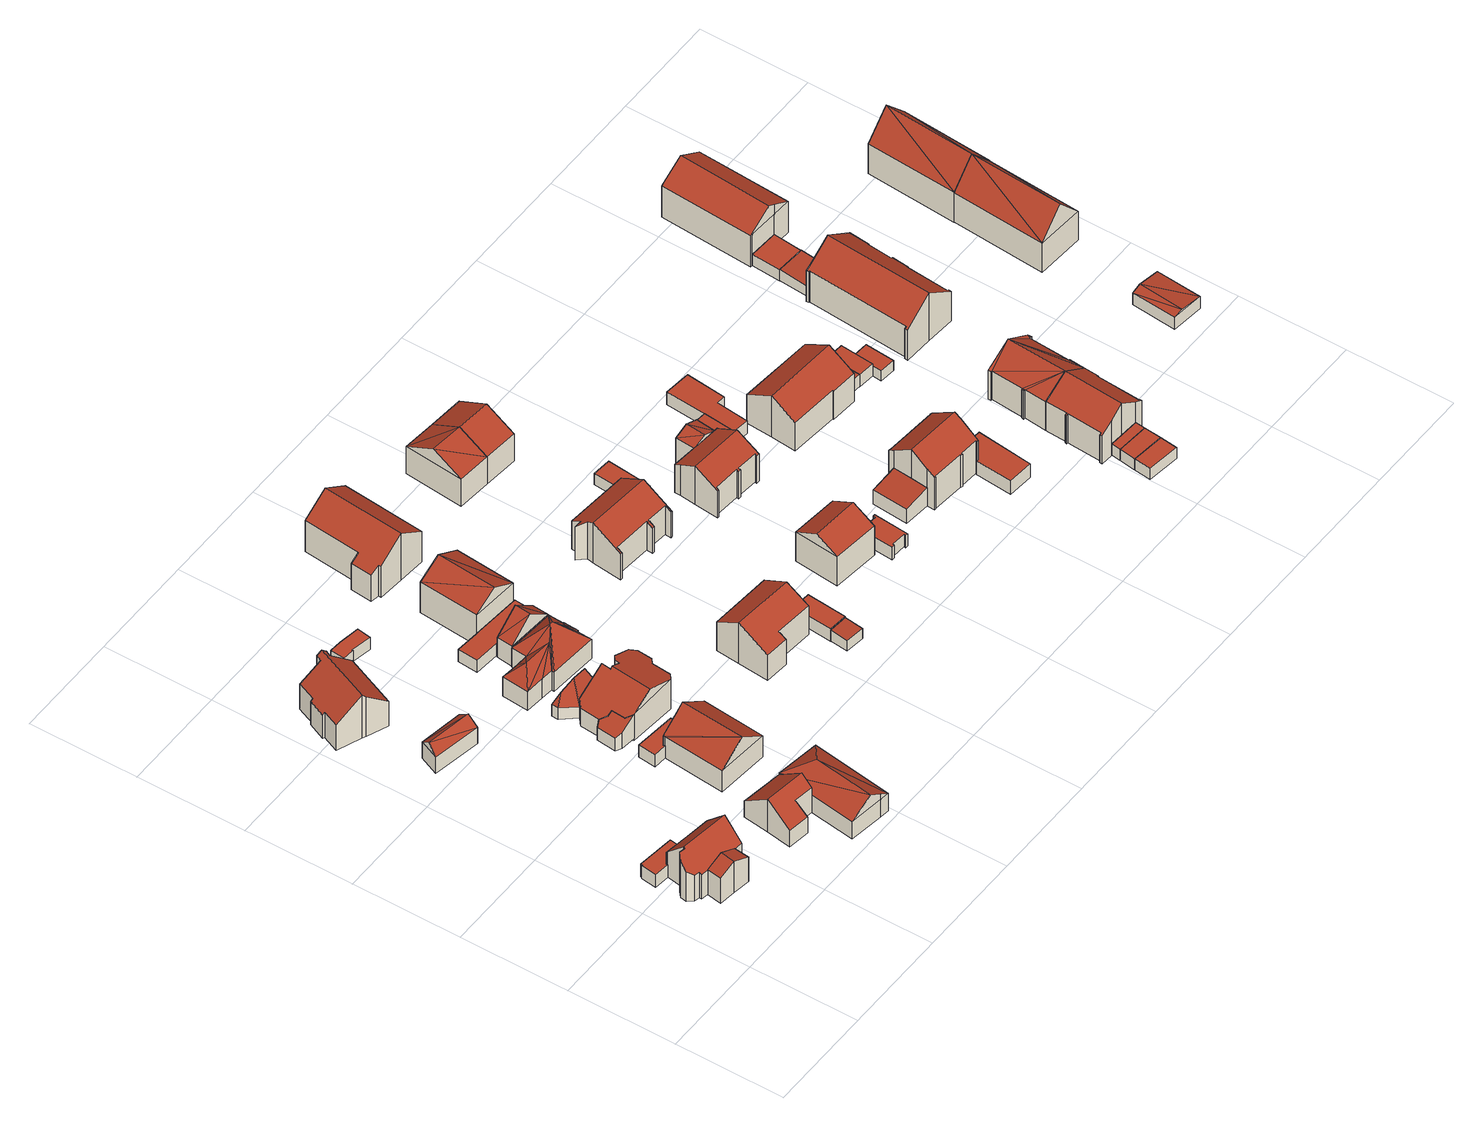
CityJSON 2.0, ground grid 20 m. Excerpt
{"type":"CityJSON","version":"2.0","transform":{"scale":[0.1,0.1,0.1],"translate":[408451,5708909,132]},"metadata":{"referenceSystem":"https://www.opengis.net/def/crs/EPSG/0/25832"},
"CityObjects":{
"building1":{"type":"Building","attributes":{"Gemeindeschluessel":"05978036","Geometrietyp2DReferenz":"3000","function":"31001_2460","roofType":"1000","measuredHeight":2.71},"geometry":[{"type":"MultiSurface","lod":"2","boundaries":[[[0,1,2,3]],[[1,4,5,2]],[[4,6,7,5]],[[6,8,9,7]],[[8,10,11,9]],[[10,12,13,11]],[[12,14,15,13]],[[14,16,17,15]],[[16,0,3,17]],[[16,14,12,10,8,6,4,1,0]],[[3,2,5,7,9,11,13,15,17]]],"semantics":{"surfaces":[{"type":"WallSurface"},{"type":"RoofSurface"},{"type":"GroundSurface"}],"values":[0,0,0,0,0,0,0,0,0,1,2]}}]},
"building2":{"type":"Building","attributes":{"Gemeindeschluessel":"05978036","Geometrietyp2DReferenz":"3000","function":"31001_1000"},"children":["building2-1","building2-2"]},
"building2-1":{"type":"BuildingPart","attributes":{"roofType":"3100","measuredHeight":8.88},"parents":["building2"],"geometry":[{"type":"MultiSurface","lod":"2","boundaries":[[[18,19,20,21]],[[19,22,23,20]],[[22,24,25,23]],[[24,26,27,25]],[[26,28,29,27]],[[28,30,31,29]],[[30,32,33,31]],[[32,34,35,33]],[[34,36,37,35]],[[36,38,39,37]],[[38,40,41,39]],[[40,42,43,41]],[[42,44,45,43]],[[44,46,47,45]],[[46,48,49,47]],[[44,42,40,38,36,34]],[[34,32,30,28,26,24,22,19,18,50,48,46,44]],[[51,21,20,23,25,27,29,31,33,35,37,39,41,43,45,47,49]],[[18,21,51,50]],[[50,51,49,48]]],"semantics":{"surfaces":[{"type":"WallSurface"},{"type":"RoofSurface"},{"type":"GroundSurface"},{"type":"ClosureSurface"}],"values":[0,0,0,0,0,0,0,0,0,0,0,0,0,0,0,1,1,2,3,3]}}]},
"building2-2":{"type":"BuildingPart","attributes":{"roofType":"3100","measuredHeight":6.84},"parents":["building2"],"geometry":[{"type":"MultiSurface","lod":"2","boundaries":[[[52,53,54,49,48]],[[53,55,56,54]],[[55,57,58,56]],[[57,59,21,58]],[[59,18,21]],[[55,53,52,60]],[[60,59,57,55]],[[51,49,54,56,58,21]],[[50,18,59,60]],[[51,21,18,50]],[[52,48,50,60]],[[48,49,51,50]]],"semantics":{"surfaces":[{"type":"WallSurface"},{"type":"RoofSurface"},{"type":"GroundSurface"},{"type":"ClosureSurface"}],"values":[0,0,0,0,0,1,1,2,0,3,0,3]}}]},
"building3":{"type":"Building","attributes":{"Gemeindeschluessel":"05978036","Geometrietyp2DReferenz":"3000","function":"31001_2460","roofType":"3100","measuredHeight":5.07},"geometry":[{"type":"MultiSurface","lod":"2","boundaries":[[[61,62,63,64]],[[62,65,66,63]],[[65,67,68,66]],[[67,61,64,68]],[[65,62,69]],[[61,67,70]],[[61,69,62]],[[69,61,70]],[[70,65,69]],[[65,70,67]],[[64,63,66,68]]],"semantics":{"surfaces":[{"type":"WallSurface"},{"type":"RoofSurface"},{"type":"GroundSurface"}],"values":[0,0,0,0,0,0,1,1,1,1,2]}}]},
"building4":{"type":"Building","attributes":{"Gemeindeschluessel":"05978036","Geometrietyp2DReferenz":"3000","function":"31001_1000","roofType":"3100","measuredHeight":9.22},"geometry":[{"type":"MultiSurface","lod":"2","boundaries":[[[71,72,73,74]],[[72,75,76,73]],[[75,77,78,76]],[[77,79,80,78]],[[79,81,82,80]],[[81,83,84,82]],[[83,85,86,84]],[[85,87,88,86]],[[87,89,90,88]],[[89,91,92,90]],[[91,93,94,92]],[[93,95,96,94]],[[95,97,98,96]],[[97,99,100,98]],[[99,71,74,100]],[[95,93,91,89,87,85,83,81,79,77]],[[77,75,72,71,99,97,95]],[[74,73,76,78,80,82,84,86,88,90,92,94,96,98,100]]],"semantics":{"surfaces":[{"type":"WallSurface"},{"type":"RoofSurface"},{"type":"GroundSurface"}],"values":[0,0,0,0,0,0,0,0,0,0,0,0,0,0,0,1,1,2]}}]},
"building5":{"type":"Building","attributes":{"Gemeindeschluessel":"05978036","Geometrietyp2DReferenz":"3000","function":"31001_1000"},"children":["building5-1","building5-2"]},
"building5-1":{"type":"BuildingPart","attributes":{"roofType":"5000","measuredHeight":6.67},"parents":["building5"],"geometry":[{"type":"MultiSurface","lod":"2","boundaries":[[[101,102,103,104,105]],[[102,106,107,103]],[[106,108,109,107]],[[108,110,111,109]],[[110,112,113,111]],[[102,101,114]],[[115,114,101]],[[101,116,117,112,110,115]],[[114,106,102]],[[115,118,106,114]],[[106,118,108]],[[108,118,115,110]],[[113,119,104,103,107,109,111]],[[105,116,101]],[[119,113,112,117]],[[104,119,117,116,105]]],"semantics":{"surfaces":[{"type":"WallSurface"},{"type":"RoofSurface"},{"type":"GroundSurface"},{"type":"ClosureSurface"}],"values":[0,0,0,0,0,1,1,1,1,1,0,0,2,0,3,3]}}]},
"building5-2":{"type":"BuildingPart","attributes":{"roofType":"3100","measuredHeight":7.15},"parents":["building5"],"geometry":[{"type":"MultiSurface","lod":"2","boundaries":[[[120,121,122,113,112]],[[121,123,124,122]],[[123,125,126,124]],[[125,127,128,126]],[[127,129,130,128]],[[129,105,104,130]],[[127,125,123,121,120,131]],[[131,116,105,129,127]],[[119,113,122,124,126,128,130,104]],[[120,112,117,131]],[[112,113,119,117]],[[117,116,131]],[[104,105,116,117,119]]],"semantics":{"surfaces":[{"type":"WallSurface"},{"type":"RoofSurface"},{"type":"GroundSurface"},{"type":"ClosureSurface"}],"values":[0,0,0,0,0,0,1,1,2,0,3,0,3]}}]},
"building6":{"type":"Building","attributes":{"Gemeindeschluessel":"05978036","Geometrietyp2DReferenz":"3000","function":"51009_1610","roofType":"2100","measuredHeight":5.26},"geometry":[{"type":"MultiSurface","lod":"2","boundaries":[[[132,133,134,135]],[[133,136,137,134]],[[136,138,139,137]],[[138,140,141,139]],[[140,142,143,141]],[[142,144,145,143]],[[144,146,147,145]],[[146,132,135,147]],[[146,144,142,140,138,136,133,132]],[[135,134,137,139,141,143,145,147]]],"semantics":{"surfaces":[{"type":"WallSurface"},{"type":"RoofSurface"},{"type":"GroundSurface"}],"values":[0,0,0,0,0,0,0,0,1,2]}}]},
"building7":{"type":"Building","attributes":{"Gemeindeschluessel":"05978036","Geometrietyp2DReferenz":"3000","function":"31001_2460","roofType":"1000","measuredHeight":2.57},"geometry":[{"type":"MultiSurface","lod":"2","boundaries":[[[148,149,150,151]],[[149,152,153,150]],[[152,154,155,153]],[[154,156,157,155]],[[156,158,159,157]],[[158,148,151,159]],[[158,156,154,152,149,148]],[[151,150,153,155,157,159]]],"semantics":{"surfaces":[{"type":"WallSurface"},{"type":"RoofSurface"},{"type":"GroundSurface"}],"values":[0,0,0,0,0,0,1,2]}}]},
"building8":{"type":"Building","attributes":{"Gemeindeschluessel":"05978036","Geometrietyp2DReferenz":"3000","function":"31001_1000","roofType":"5000","measuredHeight":8.31},"geometry":[{"type":"MultiSurface","lod":"2","boundaries":[[[160,161,157,159]],[[161,162,163,157]],[[162,164,165,163]],[[164,166,167,165]],[[166,168,151,167]],[[168,160,159,151]],[[164,162,169,170,171]],[[160,171,170]],[[168,171,160]],[[171,168,166]],[[161,169,162]],[[160,170,169,161]],[[164,171,166]],[[159,157,163,165,167,151]]],"semantics":{"surfaces":[{"type":"WallSurface"},{"type":"RoofSurface"},{"type":"GroundSurface"}],"values":[0,0,0,0,0,0,1,1,1,1,0,0,0,2]}}]},
"building9":{"type":"Building","attributes":{"Gemeindeschluessel":"05978036","Geometrietyp2DReferenz":"3000","function":"31001_9998","roofType":"1000","measuredHeight":2.63},"geometry":[{"type":"MultiSurface","lod":"2","boundaries":[[[172,173,174,175]],[[173,176,177,174]],[[176,178,179,177]],[[178,180,181,179]],[[180,182,183,181]],[[182,184,185,183]],[[184,172,175,185]],[[184,182,180,178,176,173,172]],[[175,174,177,179,181,183,185]]],"semantics":{"surfaces":[{"type":"WallSurface"},{"type":"RoofSurface"},{"type":"GroundSurface"}],"values":[0,0,0,0,0,0,0,1,2]}}]},
"building10":{"type":"Building","attributes":{"Gemeindeschluessel":"05978036","Geometrietyp2DReferenz":"3000","function":"31001_2460","roofType":"5000","measuredHeight":7.06},"geometry":[{"type":"MultiSurface","lod":"2","boundaries":[[[186,187,188,189]],[[187,190,191,188]],[[190,192,193,191]],[[192,194,195,193]],[[194,186,189,195]],[[196,194,192]],[[197,198,196,192,190]],[[197,190,187]],[[198,197,187,186]],[[196,198,186,194]],[[189,188,191,193,195]]],"semantics":{"surfaces":[{"type":"WallSurface"},{"type":"RoofSurface"},{"type":"GroundSurface"}],"values":[0,0,0,0,0,1,1,1,1,1,2]}}]},
"building11":{"type":"Building","attributes":{"Gemeindeschluessel":"05978036","Geometrietyp2DReferenz":"3000","function":"31001_1000","roofType":"5000","measuredHeight":8.22},"geometry":[{"type":"MultiSurface","lod":"2","boundaries":[[[199,200,201,202]],[[200,203,204,201]],[[203,205,206,204]],[[205,207,208,206]],[[207,209,210,208]],[[209,211,212,210]],[[211,213,214,212]],[[213,215,216,214]],[[215,217,218,216]],[[217,219,220,218]],[[219,221,222,220]],[[221,144,223,222]],[[144,142,224,223]],[[142,140,225,224]],[[140,138,226,225]],[[138,136,227,226]],[[136,228,229,227]],[[228,199,202,229]],[[221,219,217,215,213,211,209,207,205,230,231]],[[144,231,230,203,200,199,228,136,138,140,142]],[[205,203,230]],[[144,221,231]],[[202,201,204,206,208,210,212,214,216,218,220,222,223,224,225,226,227,229]]],"semantics":{"surfaces":[{"type":"WallSurface"},{"type":"RoofSurface"},{"type":"GroundSurface"}],"values":[0,0,0,0,0,0,0,0,0,0,0,0,0,0,0,0,0,0,1,1,0,0,2]}}]},
"building12":{"type":"Building","attributes":{"Gemeindeschluessel":"05978036","Geometrietyp2DReferenz":"3000","function":"31001_1000","roofType":"5000","measuredHeight":8.54},"geometry":[{"type":"MultiSurface","lod":"2","boundaries":[[[232,233,234,235]],[[233,236,237,234]],[[236,238,239,237]],[[238,240,241,239]],[[240,242,243,241]],[[242,244,245,243]],[[244,246,247,245]],[[246,248,249,247]],[[248,250,251,249]],[[250,252,253,251]],[[252,254,255,253]],[[254,256,257,255]],[[256,258,259,257]],[[258,260,261,259]],[[260,262,263,261]],[[262,232,235,263]],[[238,264,240]],[[265,264,238]],[[260,264,265]],[[264,260,258]],[[266,264,258,256]],[[266,248,246]],[[266,267,248]],[[266,254,267]],[[254,266,256]],[[268,267,254,252]],[[268,252,250]],[[267,268,250,248]],[[246,264,266]],[[244,264,246]],[[242,264,244]],[[264,242,240]],[[238,269,265]],[[236,269,238]],[[269,236,233]],[[269,233,232]],[[232,265,269]],[[262,265,232]],[[265,262,260]],[[235,234,237,239,241,243,245,247,249,251,253,255,257,259,261,263]]],"semantics":{"surfaces":[{"type":"WallSurface"},{"type":"RoofSurface"},{"type":"GroundSurface"}],"values":[0,0,0,0,0,0,0,0,0,0,0,0,0,0,0,0,1,1,1,1,1,1,1,1,1,1,1,1,1,1,1,1,1,1,1,1,1,1,1,2]}}]},
"building13":{"type":"Building","attributes":{"Gemeindeschluessel":"05978036","Geometrietyp2DReferenz":"3000","function":"31001_2460","roofType":"3100","measuredHeight":7.89},"geometry":[{"type":"MultiSurface","lod":"2","boundaries":[[[270,271,272,243]],[[271,273,274,272]],[[273,275,245,274]],[[275,270,243,245]],[[273,271,276]],[[270,275,277]],[[271,277,276]],[[277,271,270]],[[276,275,273]],[[275,276,277]],[[243,272,274,245]]],"semantics":{"surfaces":[{"type":"WallSurface"},{"type":"RoofSurface"},{"type":"GroundSurface"}],"values":[0,0,0,0,0,0,1,1,1,1,2]}}]},
"building14":{"type":"Building","attributes":{"Gemeindeschluessel":"05978036","Geometrietyp2DReferenz":"3000","function":"31001_1000"},"children":["building14-1","building14-2"]},
"building14-1":{"type":"BuildingPart","attributes":{"roofType":"1000","measuredHeight":2.61},"parents":["building14"],"geometry":[{"type":"MultiSurface","lod":"2","boundaries":[[[278,279,280,281]],[[282,283,284,285]],[[283,286,287,284]],[[286,288,289,287]],[[288,290,291,289]],[[290,278,281,291]],[[290,288,286,283,282,279,278]],[[281,280,285,284,287,289,291]],[[285,280,279,282]]],"semantics":{"surfaces":[{"type":"WallSurface"},{"type":"RoofSurface"},{"type":"GroundSurface"},{"type":"ClosureSurface"}],"values":[0,0,0,0,0,0,1,2,3]}}]},
"building14-2":{"type":"BuildingPart","attributes":{"roofType":"3100","measuredHeight":9.1},"parents":["building14"],"geometry":[{"type":"MultiSurface","lod":"2","boundaries":[[[292,293,294,280,279]],[[293,295,296,294]],[[295,297,282,285,296]],[[295,293,298]],[[292,297,299]],[[293,299,298]],[[299,293,292]],[[298,297,295]],[[297,298,299]],[[280,294,296,285]],[[279,282,297,292]],[[279,280,285,282]]],"semantics":{"surfaces":[{"type":"WallSurface"},{"type":"RoofSurface"},{"type":"GroundSurface"},{"type":"ClosureSurface"}],"values":[0,0,0,0,0,1,1,1,1,2,0,3]}}]},
"building15":{"type":"Building","attributes":{"Gemeindeschluessel":"05978036","Geometrietyp2DReferenz":"3000","function":"31001_1000","roofType":"3100","measuredHeight":10.1},"geometry":[{"type":"MultiSurface","lod":"2","boundaries":[[[300,301,302,303]],[[301,304,305,302]],[[304,306,307,305]],[[306,308,309,307]],[[308,310,311,309]],[[310,312,313,311]],[[312,314,315,313]],[[314,316,317,315]],[[316,318,319,317]],[[318,300,303,319]],[[314,312,310,308]],[[308,306,304,301,300,318,316,314]],[[303,302,305,307,309,311,313,315,317,319]]],"semantics":{"surfaces":[{"type":"WallSurface"},{"type":"RoofSurface"},{"type":"GroundSurface"}],"values":[0,0,0,0,0,0,0,0,0,0,1,1,2]}}]},
"building16":{"type":"Building","attributes":{"Gemeindeschluessel":"05978036","Geometrietyp2DReferenz":"3000","function":"31001_1000","roofType":"3100","measuredHeight":8.84},"geometry":[{"type":"MultiSurface","lod":"2","boundaries":[[[320,321,322,323]],[[321,324,325,322]],[[324,326,327,325]],[[326,328,329,327]],[[328,330,331,329]],[[330,332,333,331]],[[332,334,335,333]],[[334,320,323,335]],[[330,328,326,324]],[[324,321,320,334,332,330]],[[323,322,325,327,329,331,333,335]]],"semantics":{"surfaces":[{"type":"WallSurface"},{"type":"RoofSurface"},{"type":"GroundSurface"}],"values":[0,0,0,0,0,0,0,0,1,1,2]}}]},
"building17":{"type":"Building","attributes":{"Gemeindeschluessel":"05978036","Geometrietyp2DReferenz":"3000","function":"31001_1310","roofType":"2100","measuredHeight":2.39},"geometry":[{"type":"MultiSurface","lod":"2","boundaries":[[[336,337,338,339]],[[337,340,341,338]],[[340,342,343,341]],[[342,336,339,343]],[[342,340,337,336]],[[339,338,341,343]]],"semantics":{"surfaces":[{"type":"WallSurface"},{"type":"RoofSurface"},{"type":"GroundSurface"}],"values":[0,0,0,0,1,2]}}]},
"building18":{"type":"Building","attributes":{"Geometrietyp2DReferenz":"3000","Gemeindeschluessel":"05978036","function":"31001_2460","roofType":"1000","measuredHeight":2.65},"geometry":[{"type":"MultiSurface","lod":"2","boundaries":[[[344,345,346,347]],[[345,348,349,346]],[[348,350,351,349]],[[350,344,347,351]],[[350,348,345,344]],[[347,346,349,351]]],"semantics":{"surfaces":[{"type":"WallSurface"},{"type":"RoofSurface"},{"type":"GroundSurface"}],"values":[0,0,0,0,1,2]}}]},
"building19":{"type":"Building","attributes":{"Gemeindeschluessel":"05978036","Geometrietyp2DReferenz":"3000","function":"31001_1000","roofType":"3100","measuredHeight":8.81},"geometry":[{"type":"MultiSurface","lod":"2","boundaries":[[[352,353,354,355]],[[353,356,357,354]],[[356,358,359,357]],[[358,360,361,359]],[[360,362,363,361]],[[362,364,365,363]],[[364,366,367,365]],[[366,368,369,367]],[[368,370,371,369]],[[370,372,373,371]],[[372,374,375,373]],[[374,376,377,375]],[[376,378,379,377]],[[378,380,381,379]],[[380,382,383,381]],[[382,384,385,383]],[[384,352,355,385]],[[380,378,376,374,372,370,368]],[[368,366,364,362,360,358,356,353,352,384,382,380]],[[355,354,357,359,361,363,365,367,369,371,373,375,377,379,381,383,385]]],"semantics":{"surfaces":[{"type":"WallSurface"},{"type":"RoofSurface"},{"type":"GroundSurface"}],"values":[0,0,0,0,0,0,0,0,0,0,0,0,0,0,0,0,0,1,1,2]}}]},
"building20":{"type":"Building","attributes":{"Gemeindeschluessel":"05978036","Geometrietyp2DReferenz":"3000","function":"31001_1000","roofType":"3100","measuredHeight":8.91},"geometry":[{"type":"MultiSurface","lod":"2","boundaries":[[[386,387,388,389]],[[387,390,391,388]],[[390,392,393,391]],[[392,386,389,393]],[[390,387,394]],[[386,392,395]],[[394,386,395]],[[386,394,387]],[[390,395,392]],[[395,390,394]],[[389,388,391,393]]],"semantics":{"surfaces":[{"type":"WallSurface"},{"type":"RoofSurface"},{"type":"GroundSurface"}],"values":[0,0,0,0,0,0,1,1,1,1,2]}}]},
"building21":{"type":"Building","attributes":{"Gemeindeschluessel":"05978036","Geometrietyp2DReferenz":"3000","function":"31001_1000","roofType":"3100","measuredHeight":8.71},"geometry":[{"type":"MultiSurface","lod":"2","boundaries":[[[396,397,398,399]],[[397,400,401,398]],[[400,402,403,401]],[[402,396,399,403]],[[400,397,404]],[[396,402,405]],[[397,396,405,404]],[[402,400,404,405]],[[399,398,401,403]]],"semantics":{"surfaces":[{"type":"WallSurface"},{"type":"RoofSurface"},{"type":"GroundSurface"}],"values":[0,0,0,0,0,0,1,1,2]}}]},
"building22":{"type":"Building","attributes":{"Gemeindeschluessel":"05978036","Geometrietyp2DReferenz":"3000","function":"31001_2460","roofType":"1000","measuredHeight":2.38},"geometry":[{"type":"MultiSurface","lod":"2","boundaries":[[[406,407,408,409]],[[407,410,411,408]],[[410,412,413,411]],[[412,406,409,413]],[[412,410,407,406]],[[409,408,411,413]]],"semantics":{"surfaces":[{"type":"WallSurface"},{"type":"RoofSurface"},{"type":"GroundSurface"}],"values":[0,0,0,0,1,2]}}]},
"building23":{"type":"Building","attributes":{"Gemeindeschluessel":"05978036","Geometrietyp2DReferenz":"3000","function":"31001_1000","roofType":"3100","measuredHeight":8.88},"geometry":[{"type":"MultiSurface","lod":"2","boundaries":[[[392,414,415,393]],[[414,416,417,415]],[[416,386,389,417]],[[386,392,393,389]],[[416,414,418]],[[392,386,395]],[[414,392,395,418]],[[386,416,418,395]],[[393,415,417,389]]],"semantics":{"surfaces":[{"type":"WallSurface"},{"type":"RoofSurface"},{"type":"GroundSurface"}],"values":[0,0,0,0,0,0,1,1,2]}}]},
"building24":{"type":"Building","attributes":{"Gemeindeschluessel":"05978036","Geometrietyp2DReferenz":"3000","function":"31001_2460","roofType":"1000","measuredHeight":2.76},"geometry":[{"type":"MultiSurface","lod":"2","boundaries":[[[419,420,421,422]],[[420,423,424,421]],[[423,425,426,424]],[[425,427,428,426]],[[427,429,430,428]],[[429,431,432,430]],[[431,433,434,432]],[[433,435,436,434]],[[435,437,438,436]],[[437,439,440,438]],[[439,441,442,440]],[[441,419,422,442]],[[441,439,437,435,433,431,429,427,425,423,420,419]],[[422,421,424,426,428,430,432,434,436,438,440,442]]],"semantics":{"surfaces":[{"type":"WallSurface"},{"type":"RoofSurface"},{"type":"GroundSurface"}],"values":[0,0,0,0,0,0,0,0,0,0,0,0,1,2]}}]},
"building25":{"type":"Building","attributes":{"Gemeindeschluessel":"05978036","Geometrietyp2DReferenz":"3000","function":"31001_1000"},"children":["building25-1","building25-2"]},
"building25-1":{"type":"BuildingPart","attributes":{"roofType":"3100","measuredHeight":6.88},"parents":["building25"],"geometry":[{"type":"MultiSurface","lod":"2","boundaries":[[[443,444,445,446]],[[447,448,449,450]],[[448,443,446,449]],[[443,448,451]],[[451,444,443]],[[444,451,452,453]],[[448,452,451]],[[452,448,447,454]],[[446,445,450,449]],[[450,445,444,447]],[[453,452,454]],[[444,453,454,447]]],"semantics":{"surfaces":[{"type":"WallSurface"},{"type":"RoofSurface"},{"type":"GroundSurface"},{"type":"ClosureSurface"}],"values":[0,0,0,0,1,1,1,1,2,3,0,3]}}]},
"building25-2":{"type":"BuildingPart","attributes":{"roofType":"3100","measuredHeight":8.28},"parents":["building25"],"geometry":[{"type":"MultiSurface","lod":"2","boundaries":[[[455,447,450]],[[456,445,444]],[[456,457,458,445]],[[457,459,460,458]],[[459,461,462,460]],[[461,463,464,462]],[[463,465,466,464]],[[465,467,468,466]],[[467,469,470,468]],[[469,471,472,470]],[[471,473,474,472]],[[473,475,476,474]],[[475,477,478,476]],[[477,479,480,478]],[[479,481,482,480]],[[481,483,484,482]],[[483,485,486,484]],[[485,487,488,486]],[[487,455,450,488]],[[483,481,479,477,475,473,471,469,467,465,463,461]],[[461,459,457,456,453,454,455,487,485,483]],[[450,445,458,460,462,464,466,468,470,472,474,476,478,480,482,484,486,488]],[[456,444,453]],[[454,447,455]],[[444,445,450,447]],[[444,447,454,453]]],"semantics":{"surfaces":[{"type":"WallSurface"},{"type":"RoofSurface"},{"type":"GroundSurface"},{"type":"ClosureSurface"}],"values":[0,0,0,0,0,0,0,0,0,0,0,0,0,0,0,0,0,0,0,1,1,2,0,0,3,3]}}]},
"building26":{"type":"Building","attributes":{"Gemeindeschluessel":"05978036","Geometrietyp2DReferenz":"3000","function":"31001_2460","roofType":"1000","measuredHeight":2.71},"geometry":[{"type":"MultiSurface","lod":"2","boundaries":[[[489,490,491,492]],[[490,493,494,491]],[[493,495,496,494]],[[495,497,498,496]],[[497,499,500,498]],[[499,501,502,500]],[[501,503,504,502]],[[503,489,492,504]],[[503,501,499,497,495,493,490,489]],[[492,491,494,496,498,500,502,504]]],"semantics":{"surfaces":[{"type":"WallSurface"},{"type":"RoofSurface"},{"type":"GroundSurface"}],"values":[0,0,0,0,0,0,0,0,1,2]}}]},
"building27":{"type":"Building","attributes":{"Gemeindeschluessel":"05978036","Geometrietyp2DReferenz":"3000","function":"31001_1000"},"children":["building27-1","building27-2"]},
"building27-1":{"type":"BuildingPart","attributes":{"roofType":"2100","measuredHeight":3.96},"parents":["building27"],"geometry":[{"type":"MultiSurface","lod":"2","boundaries":[[[505,506,507,508]],[[506,509,510,507]],[[509,511,512,510]],[[511,509,506,505,513]],[[508,507,510,512,514]],[[508,514,513,505]],[[514,512,511,513]]],"semantics":{"surfaces":[{"type":"WallSurface"},{"type":"RoofSurface"},{"type":"GroundSurface"},{"type":"ClosureSurface"}],"values":[0,0,0,1,2,3,3]}}]},
"building27-2":{"type":"BuildingPart","attributes":{"roofType":"3100","measuredHeight":10.38},"parents":["building27"],"geometry":[{"type":"MultiSurface","lod":"2","boundaries":[[[515,516,517,518]],[[516,519,520,517]],[[519,521,522,520]],[[521,523,524,522]],[[523,525,526,524]],[[525,527,528,526]],[[527,529,530,528]],[[529,531,532,530]],[[531,533,534,532]],[[533,535,505,508,534]],[[536,537,538,512,511]],[[537,539,540,538]],[[539,541,542,540]],[[541,543,544,542]],[[543,545,546,544]],[[545,547,548,546]],[[547,549,550,548]],[[549,551,552,550]],[[551,553,554,552]],[[553,515,518,554]],[[549,547,545,543,541,539,537,536,555]],[[555,535,533,531,529,527,525,523,521,519,516,515,553,551,549]],[[518,517,520,522,524,526,528,530,532,534,508,514,512,538,540,542,544,546,548,550,552,554]],[[513,505,535,555]],[[514,508,505,513]],[[536,511,513,555]],[[514,513,511,512]]],"semantics":{"surfaces":[{"type":"WallSurface"},{"type":"RoofSurface"},{"type":"GroundSurface"},{"type":"ClosureSurface"}],"values":[0,0,0,0,0,0,0,0,0,0,0,0,0,0,0,0,0,0,0,0,1,1,2,0,3,0,3]}}]},
"building28":{"type":"Building","attributes":{"Gemeindeschluessel":"05978036","Geometrietyp2DReferenz":"3000","function":"31001_2460","roofType":"1000","measuredHeight":2.78},"geometry":[{"type":"MultiSurface","lod":"2","boundaries":[[[556,557,558,559]],[[557,560,561,558]],[[560,562,563,561]],[[562,564,565,563]],[[564,566,567,565]],[[566,568,569,567]],[[568,570,571,569]],[[570,556,559,571]],[[570,568,566,564,562,560,557,556]],[[559,558,561,563,565,567,569,571]]],"semantics":{"surfaces":[{"type":"WallSurface"},{"type":"RoofSurface"},{"type":"GroundSurface"}],"values":[0,0,0,0,0,0,0,0,1,2]}}]},
"building29":{"type":"Building","attributes":{"Gemeindeschluessel":"05978036","Geometrietyp2DReferenz":"3000","function":"31001_2460","roofType":"1000","measuredHeight":3.02},"geometry":[{"type":"MultiSurface","lod":"2","boundaries":[[[572,573,574,575]],[[573,576,577,574]],[[576,578,579,577]],[[578,580,581,579]],[[580,582,583,581]],[[582,584,585,583]],[[584,586,587,585]],[[586,572,575,587]],[[586,584,582,580,578,576,573,572]],[[575,574,577,579,581,583,585,587]]],"semantics":{"surfaces":[{"type":"WallSurface"},{"type":"RoofSurface"},{"type":"GroundSurface"}],"values":[0,0,0,0,0,0,0,0,1,2]}}]},
"building30":{"type":"Building","attributes":{"Gemeindeschluessel":"05978036","Geometrietyp2DReferenz":"3000","function":"31001_1000","roofType":"3100","measuredHeight":9.04},"geometry":[{"type":"MultiSurface","lod":"2","boundaries":[[[588,589,590,591]],[[589,592,593,590]],[[592,594,595,593]],[[594,596,597,595]],[[596,598,599,597]],[[598,600,601,599]],[[600,602,603,601]],[[602,604,605,603]],[[604,606,607,605]],[[606,588,591,607]],[[602,600,598,596,594]],[[594,592,589,588,606,604,602]],[[591,590,593,595,597,599,601,603,605,607]]],"semantics":{"surfaces":[{"type":"WallSurface"},{"type":"RoofSurface"},{"type":"GroundSurface"}],"values":[0,0,0,0,0,0,0,0,0,0,1,1,2]}}]},
"building31":{"type":"Building","attributes":{"Gemeindeschluessel":"05978036","Geometrietyp2DReferenz":"3000","function":"31001_2460","roofType":"1000","measuredHeight":2.41},"geometry":[{"type":"MultiSurface","lod":"2","boundaries":[[[608,609,610,611]],[[609,612,613,610]],[[612,614,615,613]],[[614,608,611,615]],[[614,612,609,608]],[[611,610,613,615]]],"semantics":{"surfaces":[{"type":"WallSurface"},{"type":"RoofSurface"},{"type":"GroundSurface"}],"values":[0,0,0,0,1,2]}}]},
"building32":{"type":"Building","attributes":{"Gemeindeschluessel":"05978036","Geometrietyp2DReferenz":"3000","function":"31001_2460","roofType":"1000","measuredHeight":2.4},"geometry":[{"type":"MultiSurface","lod":"2","boundaries":[[[609,616,617,610]],[[616,618,619,617]],[[618,612,613,619]],[[612,609,610,613]],[[612,618,616,609]],[[610,617,619,613]]],"semantics":{"surfaces":[{"type":"WallSurface"},{"type":"RoofSurface"},{"type":"GroundSurface"}],"values":[0,0,0,0,1,2]}}]},
"building33":{"type":"Building","attributes":{"Gemeindeschluessel":"05978036","Geometrietyp2DReferenz":"3000","function":"31001_2460","roofType":"1000","measuredHeight":2.63},"geometry":[{"type":"MultiSurface","lod":"2","boundaries":[[[620,621,622,623]],[[621,624,625,622]],[[624,626,627,625]],[[626,620,623,627]],[[626,624,621,620]],[[623,622,625,627]]],"semantics":{"surfaces":[{"type":"WallSurface"},{"type":"RoofSurface"},{"type":"GroundSurface"}],"values":[0,0,0,0,1,2]}}]},
"building34":{"type":"Building","attributes":{"Gemeindeschluessel":"05978036","Geometrietyp2DReferenz":"3000","function":"31001_1310","roofType":"1000","measuredHeight":2.37},"geometry":[{"type":"MultiSurface","lod":"2","boundaries":[[[616,628,629,617]],[[628,630,631,629]],[[630,618,619,631]],[[618,616,617,619]],[[618,630,628,616]],[[617,629,631,619]]],"semantics":{"surfaces":[{"type":"WallSurface"},{"type":"RoofSurface"},{"type":"GroundSurface"}],"values":[0,0,0,0,1,2]}}]},
"building35":{"type":"Building","attributes":{"Gemeindeschluessel":"05978036","Geometrietyp2DReferenz":"3000","function":"31001_1000","roofType":"3100","measuredHeight":9.23},"geometry":[{"type":"MultiSurface","lod":"2","boundaries":[[[632,633,634,635]],[[633,636,637,634]],[[636,638,639,637]],[[638,640,641,639]],[[640,642,643,641]],[[642,644,645,643]],[[644,646,647,645]],[[646,648,649,647]],[[648,650,651,649]],[[650,652,653,651]],[[652,654,655,653]],[[654,656,657,655]],[[656,658,659,657]],[[658,660,661,659]],[[660,662,663,661]],[[662,664,665,663]],[[664,666,667,665]],[[666,632,635,667]],[[662,660,658,656,654,652,650,648,646]],[[646,644,642,640,638,636,633,632,666,664,662]],[[635,634,637,639,641,643,645,647,649,651,653,655,657,659,661,663,665,667]]],"semantics":{"surfaces":[{"type":"WallSurface"},{"type":"RoofSurface"},{"type":"GroundSurface"}],"values":[0,0,0,0,0,0,0,0,0,0,0,0,0,0,0,0,0,0,1,1,2]}}]},
"building36":{"type":"Building","attributes":{"Gemeindeschluessel":"05978036","Geometrietyp2DReferenz":"3000","function":"31001_2460","roofType":"1000","measuredHeight":2.6},"geometry":[{"type":"MultiSurface","lod":"2","boundaries":[[[668,669,670,671]],[[669,672,673,670]],[[672,674,675,673]],[[674,668,671,675]],[[674,672,669,668]],[[671,670,673,675]]],"semantics":{"surfaces":[{"type":"WallSurface"},{"type":"RoofSurface"},{"type":"GroundSurface"}],"values":[0,0,0,0,1,2]}}]},
"building37":{"type":"Building","attributes":{"Gemeindeschluessel":"05978036","Geometrietyp2DReferenz":"3000","function":"31001_2460","roofType":"1000","measuredHeight":2.23},"geometry":[{"type":"MultiSurface","lod":"2","boundaries":[[[676,677,678,679]],[[677,680,681,678]],[[680,682,683,681]],[[682,676,679,683]],[[682,680,677,676]],[[679,678,681,683]]],"semantics":{"surfaces":[{"type":"WallSurface"},{"type":"RoofSurface"},{"type":"GroundSurface"}],"values":[0,0,0,0,1,2]}}]},
"building38":{"type":"Building","attributes":{"Gemeindeschluessel":"05978036","Geometrietyp2DReferenz":"3000","function":"31001_1000","roofType":"5000","measuredHeight":9.24},"geometry":[{"type":"MultiSurface","lod":"2","boundaries":[[[684,685,686,645]],[[685,687,688,686]],[[687,689,690,688]],[[689,691,692,690]],[[691,693,694,692]],[[693,695,696,694]],[[695,697,698,696]],[[697,699,700,698]],[[699,701,702,700]],[[701,703,704,702]],[[703,705,706,704]],[[705,707,708,706]],[[707,648,649,708]],[[648,684,645,649]],[[699,703,701]],[[703,709,705]],[[709,703,699]],[[705,648,707]],[[709,648,705]],[[648,709,646]],[[689,685,691]],[[685,689,687]],[[709,693,646]],[[697,693,709]],[[693,697,695]],[[691,646,693]],[[685,646,691]],[[646,685,684]],[[699,697,709]],[[684,648,646]],[[645,686,688,690,692,694,696,698,700,702,704,706,708,649]]],"semantics":{"surfaces":[{"type":"WallSurface"},{"type":"RoofSurface"},{"type":"GroundSurface"}],"values":[0,0,0,0,0,0,0,0,0,0,0,0,0,0,1,1,1,1,1,1,1,1,1,1,1,1,1,1,0,0,2]}}]},
"building39":{"type":"Building","attributes":{"Gemeindeschluessel":"05978036","Geometrietyp2DReferenz":"3000","function":"31001_1000","roofType":"3100","measuredHeight":10.41},"geometry":[{"type":"MultiSurface","lod":"2","boundaries":[[[710,711,712,713]],[[711,714,715,712]],[[714,716,717,715]],[[716,718,719,717]],[[718,720,721,719]],[[720,722,723,721]],[[722,724,725,723]],[[724,726,727,725]],[[726,728,729,727]],[[728,730,731,729]],[[730,732,733,731]],[[732,734,735,733]],[[734,736,737,735]],[[736,738,739,737]],[[738,740,741,739]],[[740,742,743,741]],[[742,744,745,743]],[[744,746,747,745]],[[746,748,749,747]],[[748,710,713,749]],[[744,742,740,738,736,734,732,730,728]],[[728,726,724,722,720,718,716,714,711,710,748,746,744]],[[713,712,715,717,719,721,723,725,727,729,731,733,735,737,739,741,743,745,747,749]]],"semantics":{"surfaces":[{"type":"WallSurface"},{"type":"RoofSurface"},{"type":"GroundSurface"}],"values":[0,0,0,0,0,0,0,0,0,0,0,0,0,0,0,0,0,0,0,0,1,1,2]}}]},
"building40":{"type":"Building","attributes":{"Gemeindeschluessel":"05978036","Geometrietyp2DReferenz":"3000","function":"31001_2460","roofType":"2100","measuredHeight":2.39},"geometry":[{"type":"MultiSurface","lod":"2","boundaries":[[[750,751,752,743]],[[751,753,754,752]],[[753,755,747,754]],[[755,750,743,747]],[[755,753,751,750]],[[743,752,754,747]]],"semantics":{"surfaces":[{"type":"WallSurface"},{"type":"RoofSurface"},{"type":"GroundSurface"}],"values":[0,0,0,0,1,2]}}]},
"building41":{"type":"Building","attributes":{"Gemeindeschluessel":"05978036","Geometrietyp2DReferenz":"3000","function":"31001_2460","roofType":"1000","measuredHeight":2.4},"geometry":[{"type":"MultiSurface","lod":"2","boundaries":[[[756,757,758,759]],[[757,760,761,758]],[[760,762,763,761]],[[762,756,759,763]],[[762,760,757,756]],[[759,758,761,763]]],"semantics":{"surfaces":[{"type":"WallSurface"},{"type":"RoofSurface"},{"type":"GroundSurface"}],"values":[0,0,0,0,1,2]}}]},
"building42":{"type":"Building","attributes":{"Gemeindeschluessel":"05978036","Geometrietyp2DReferenz":"3000","function":"31001_1000","roofType":"3100","measuredHeight":9.63},"geometry":[{"type":"MultiSurface","lod":"2","boundaries":[[[764,765,766,767]],[[765,768,769,766]],[[768,770,761,769]],[[770,771,758,761]],[[771,772,773,758]],[[772,764,767,773]],[[772,774,775,776,764]],[[765,776,775,777,768]],[[770,777,775,774,771]],[[768,777,770]],[[771,774,772]],[[764,776,765]],[[767,766,769,761,758,773]]],"semantics":{"surfaces":[{"type":"WallSurface"},{"type":"RoofSurface"},{"type":"GroundSurface"}],"values":[0,0,0,0,0,0,1,1,0,0,0,0,2]}}]},
"building43":{"type":"Building","attributes":{"Gemeindeschluessel":"05978036","Geometrietyp2DReferenz":"3000","function":"31001_2460","roofType":"3100","measuredHeight":3.08},"geometry":[{"type":"MultiSurface","lod":"2","boundaries":[[[778,779,780,781]],[[779,782,783,780]],[[782,784,785,783]],[[784,778,781,785]],[[782,779,786]],[[778,784,787]],[[779,787,786]],[[787,779,778]],[[786,784,782]],[[784,786,787]],[[781,780,783,785]]],"semantics":{"surfaces":[{"type":"WallSurface"},{"type":"RoofSurface"},{"type":"GroundSurface"}],"values":[0,0,0,0,0,0,1,1,1,1,2]}}]},
"building44":{"type":"Building","attributes":{"Gemeindeschluessel":"05978036","Geometrietyp2DReferenz":"3000","function":"31001_1000","roofType":"3100","measuredHeight":11.37},"geometry":[{"type":"MultiSurface","lod":"2","boundaries":[[[788,789,790,791]],[[789,792,793,790]],[[792,794,795,793]],[[794,796,797,795]],[[796,798,799,797]],[[798,788,791,799]],[[792,800,801]],[[798,796,794,792,801]],[[800,789,788]],[[788,801,800]],[[789,800,792]],[[798,801,788]],[[791,790,793,795,797,799]]],"semantics":{"surfaces":[{"type":"WallSurface"},{"type":"RoofSurface"},{"type":"GroundSurface"}],"values":[0,0,0,0,0,0,1,1,1,1,0,0,2]}}]},
"building45":{"type":"Building","attributes":{"Gemeindeschluessel":"05978036","Geometrietyp2DReferenz":"3000","function":"31001_1000","roofType":"3100","measuredHeight":11.43},"geometry":[{"type":"MultiSurface","lod":"2","boundaries":[[[802,803,804,805]],[[803,806,807,804]],[[806,808,809,807]],[[808,802,805,809]],[[806,803,810]],[[802,808,800]],[[802,810,803]],[[810,802,800]],[[800,806,810]],[[806,800,808]],[[805,804,807,809]]],"semantics":{"surfaces":[{"type":"WallSurface"},{"type":"RoofSurface"},{"type":"GroundSurface"}],"values":[0,0,0,0,0,0,1,1,1,1,2]}}]}
},
"vertices":[
[112,198,56],[70,204,56],[70,204,28],[112,198,28],[70,201,56],[70,201,28],[42,204,56],[42,204,28],[46,233,56],[46,233,28],[47,232,56],[47,232,28],[48,236,56],[48,236,28],[115,228,56],[115,228,28],[116,228,56],[116,228,28],
[74,130,81],[61,132,81],[61,132,29],[74,130,29],[61,136,85],[61,136,29],[51,138,85],[51,138,29],[43,148,94],[43,148,29],[45,160,107],[45,160,29],[55,168,116],[55,168,29],[65,166,116],[65,166,29],[65,168,118],[65,168,29],[70,201,84],[70,201,29],[70,204,81],[70,204,29],[112,198,81],[112,198,29],[162,191,81],[162,191,29],[157,155,118],[157,155,29],[152,120,81],[152,120,29],[135,122,81],[135,122,29],[105,126,81],[105,126,29],
[135,122,83],[132,94,83],[132,94,29],[101,99,97],[101,99,29],[70,103,83],[70,103,29],[74,130,83],[105,126,97],
[68,656,60],[149,643,60],[149,643,25],[68,656,25],[142,604,60],[142,604,25],[53,620,60],[53,620,25],[145,623,76],[61,638,76],
[136,833,78],[96,737,78],[96,737,24],[136,833,24],[58,753,111],[58,753,24],[52,756,117],[52,756,24],[8,774,78],[8,774,24],[21,804,78],[21,804,24],[17,805,75],[17,805,24],[31,837,75],[31,837,24],[35,836,78],[35,836,24],[49,870,78],[49,870,24],[84,855,109],[84,855,24],[89,866,109],[89,866,24],[97,862,117],[97,862,24],[104,859,111],[104,859,24],[99,849,111],[99,849,24],
[321,168,64],[402,156,64],[402,156,26],[321,168,26],[321,168,61],[380,6,64],[380,6,26],[363,8,64],[363,8,26],[299,17,64],[299,17,26],[311,100,64],[311,100,26],[355,122,92],[340,11,92],[320,164,64],[314,121,64],[363,8,76],[314,121,26],
[311,100,80],[274,105,80],[274,105,26],[271,80,61],[271,80,26],[231,86,61],[231,86,26],[238,132,97],[238,132,26],[244,179,61],[244,179,26],[314,121,97],
[247,421,54],[251,457,54],[251,457,27],[247,421,27],[261,461,61],[261,461,27],[270,450,68],[270,450,27],[278,449,73],[278,449,27],[276,423,73],[276,423,27],[285,412,80],[285,412,27],[257,415,61],[257,415,27],
[279,350,52],[255,352,52],[255,352,26],[279,350,26],[258,385,52],[258,385,26],[333,377,52],[333,377,26],[330,349,52],[330,349,26],[279,354,52],[279,354,26],
[279,354,72],[330,349,72],[376,345,72],[376,345,26],[366,229,72],[366,229,26],[269,238,72],[269,238,26],[279,350,72],[330,349,106],[326,350,109],[316,233,109],
[176,858,51],[154,860,51],[154,860,25],[176,858,25],[157,887,51],[157,887,25],[180,885,51],[180,885,25],[218,879,51],[218,879,25],[214,853,51],[214,853,25],[176,860,51],[176,860,25],
[276,507,49],[255,532,49],[255,532,24],[276,507,24],[256,545,49],[256,545,24],[331,538,49],[331,538,24],[328,502,49],[328,502,24],[311,522,94],[265,535,73],[285,524,94],
[276,507,68],[328,502,103],[328,502,23],[276,507,23],[326,484,103],[326,484,23],[346,482,100],[346,482,23],[347,490,100],[347,490,23],[359,499,96],[359,499,23],[391,496,84],[391,496,23],[400,485,80],[400,485,23],[398,458,80],[398,458,23],[387,449,84],[387,449,23],[384,414,84],[384,414,23],[372,404,88],[372,404,23],[285,412,23],[276,423,23],[278,449,23],[270,450,23],[261,461,23],[264,497,61],[264,497,23],[330,484,106],[323,409,106],
[245,582,64],[249,631,64],[249,631,23],[245,582,23],[284,628,64],[284,628,23],[306,627,64],[306,627,23],[308,655,64],[308,655,23],[309,655,64],[309,655,23],[397,649,64],[397,649,23],[398,649,64],[398,649,23],[396,621,64],[396,621,23],[398,621,64],[398,621,23],[396,593,64],[396,593,23],[394,593,64],[394,593,23],[392,565,64],[392,565,23],[302,572,64],[302,572,23],[302,577,64],[302,577,23],[280,579,64],[280,579,23],[347,611,109],[329,600,91],[353,610,109],[381,608,79],[382,608,79],[272,604,91],
[309,655,66],[312,685,66],[312,685,23],[399,679,66],[399,679,23],[397,649,66],[356,682,102],[353,652,102],
[271,729,49],[315,725,49],[315,725,23],[271,729,23],[403,718,49],[407,718,49],[407,718,23],[403,718,23],[404,681,49],[404,681,23],[315,688,49],[315,688,23],[268,692,49],[268,692,23],
[315,725,89],[324,836,89],[324,836,23],[412,829,89],[412,829,23],[403,718,89],[368,833,114],[359,722,114],
[301,911,79],[305,951,79],[305,951,22],[301,911,22],[321,949,90],[321,949,22],[331,1055,90],[331,1055,22],[379,1051,123],[379,1051,22],[427,1047,90],[427,1047,22],[414,896,89],[414,896,22],[365,900,123],[365,900,22],[317,904,89],[317,904,22],[317,909,89],[317,909,22],
[551,314,77],[507,318,77],[507,318,22],[551,314,22],[512,375,110],[512,375,22],[515,418,85],[515,418,22],[630,409,85],[630,409,22],[626,365,110],[626,365,22],[623,322,85],[623,322,22],[552,328,85],[552,328,22],
[665,283,47],[662,249,45],[662,249,23],[665,283,23],[627,253,45],[627,253,23],[630,286,47],[630,286,23],
[630,286,49],[636,359,49],[636,359,22],[630,286,22],[671,356,49],[671,356,22],[665,283,49],[665,283,22],
[674,624,84],[635,627,84],[635,627,22],[674,624,22],[634,616,77],[634,616,22],[630,616,77],[630,616,22],[631,628,84],[631,628,22],[560,634,84],[560,634,22],[559,624,78],[559,624,22],[555,624,78],[555,624,22],[561,679,110],[561,679,22],[563,691,103],[563,691,22],[551,706,94],[551,706,22],[565,705,95],[565,705,22],[567,723,84],[567,723,22],[685,713,84],[685,713,22],[681,668,110],[681,668,22],[676,612,77],[676,612,22],[673,612,77],[673,612,22],
[609,909,79],[547,915,79],[547,915,20],[609,909,20],[557,1024,79],[557,1024,20],[619,1018,79],[619,1018,20],[552,970,109],[614,964,109],
[741,428,85],[828,419,85],[828,419,22],[741,428,22],[820,336,85],[820,336,22],[733,345,85],[733,345,22],[824,378,109],[737,386,109],
[727,688,46],[693,691,46],[693,691,22],[727,688,22],[700,773,46],[700,773,22],[734,770,46],[734,770,22],
[683,1012,79],[683,1012,20],[673,903,79],[673,903,20],[678,958,109],
[865,305,48],[860,306,48],[860,306,21],[865,305,21],[861,309,48],[861,309,21],[834,311,48],[834,311,21],[833,308,48],[833,308,21],[827,308,48],[827,308,21],[832,373,48],[832,373,21],[839,372,48],[839,372,21],[838,369,48],[838,369,21],[865,366,48],[865,366,21],[866,370,48],[866,370,21],[870,370,48],[870,370,21],
[856,691,80],[852,654,80],[852,654,21],[856,691,21],[803,659,80],[806,695,80],[806,695,21],[803,659,21],[831,693,90],[828,656,90],[849,655,82],[807,658,82],
[803,659,82],[852,654,82],[857,654,82],[857,654,21],[857,651,83],[857,651,21],[854,614,104],[854,614,21],[850,571,80],[850,571,21],[844,571,80],[844,571,21],[845,575,82],[845,575,21],[806,578,82],[806,578,21],[806,575,80],[806,575,21],[801,575,80],[801,575,21],[802,579,82],[802,579,21],[753,583,82],[753,583,21],[752,578,79],[752,578,21],[749,578,79],[749,578,21],[753,623,104],[753,623,21],[756,652,88],[756,652,21],[757,663,82],[757,663,21],
[866,710,47],[900,707,47],[900,707,20],[866,710,20],[895,649,47],[895,649,20],[857,651,47],[857,651,20],[857,654,47],[857,654,20],[852,654,47],[852,654,20],[856,691,47],[856,691,20],[865,690,47],[865,690,20],
[954,331,58],[905,335,50],[905,335,19],[954,331,19],[910,401,50],[910,401,19],[960,397,58],[960,397,19],[957,362,58],[957,362,19],
[1054,307,89],[1054,308,90],[1054,308,19],[1054,307,19],[1053,309,90],[1053,309,19],[1019,312,90],[1019,312,19],[1019,310,89],[1019,310,19],[1015,311,89],[1015,311,19],[1015,312,90],[1015,312,19],[956,317,90],[956,317,19],[956,316,89],[956,316,19],[953,316,89],[953,316,19],[954,331,100],[960,397,97],[961,407,90],[961,407,19],[964,407,90],[964,407,19],[963,406,91],[963,406,19],[1061,398,91],[1061,398,19],[1061,399,90],[1061,399,19],[1064,398,90],[1064,398,19],[1060,353,122],[1060,353,19],[1060,342,114],[1060,342,19],[1057,307,89],[1057,307,19],[957,362,122],
[925,645,46],[895,648,46],[895,648,18],[925,645,18],[895,649,46],[895,649,18],[900,707,46],[900,707,18],[906,781,46],[906,781,18],[954,776,46],[954,776,18],[947,703,46],[947,703,18],[931,704,46],[931,704,18],
[1053,309,48],[1054,308,48],[1054,308,18],[1053,309,18],[1054,307,48],[1054,307,18],[1057,307,48],[1057,307,18],[1060,342,48],[1060,342,18],[1105,339,48],[1105,339,18],[1094,236,48],[1094,236,18],[1047,240,48],[1047,240,18],
[1026,554,78],[1026,556,79],[1026,556,17],[1026,554,17],[937,564,79],[937,564,17],[941,611,107],[941,611,17],[944,659,79],[944,659,17],[1083,647,79],[1083,647,17],[1082,626,92],[1082,626,17],[1080,600,107],[1080,600,17],[1077,565,87],[1077,565,17],[1075,550,78],[1075,550,17],
[1196,84,41],[1199,115,41],[1199,115,17],[1196,84,17],[1259,108,41],[1259,108,17],[1255,76,41],[1255,76,17],
[1203,145,41],[1203,145,17],[1262,140,41],[1262,140,17],
[1077,565,42],[1082,626,42],[1082,626,16],[1077,565,16],[1112,623,42],[1112,623,16],[1107,562,42],[1107,562,16],
[1205,162,41],[1205,162,17],[1264,158,41],[1264,158,17],
[1182,168,77],[1185,168,79],[1185,168,16],[1182,168,16],[1189,232,79],[1189,232,16],[1186,232,77],[1186,232,16],[1187,236,77],[1187,236,16],[1190,235,79],[1190,235,16],[1192,275,79],[1192,275,16],[1238,271,109],[1238,271,16],[1285,268,78],[1285,268,16],[1284,242,77],[1284,242,16],[1281,242,79],[1281,242,16],[1276,161,79],[1276,161,16],[1279,161,77],[1279,161,16],[1279,157,77],[1279,157,16],[1264,158,86],[1264,158,16],[1230,161,109],[1230,161,16],[1205,162,92],[1205,162,16],[1182,164,77],[1182,164,16],
[1107,562,41],[1112,623,41],[1112,623,15],[1107,562,15],[1143,621,41],[1143,621,15],[1138,559,41],[1138,559,15],
[1141,596,36],[1170,594,36],[1170,594,14],[1141,596,14],[1166,540,36],[1166,540,14],[1137,543,36],[1137,543,14],
[1192,275,78],[1195,316,78],[1195,316,16],[1192,316,78],[1192,316,16],[1193,321,78],[1193,321,16],[1195,321,78],[1195,321,16],[1199,380,78],[1199,380,16],[1197,380,78],[1197,380,16],[1197,386,78],[1197,386,16],[1294,379,78],[1294,379,16],[1294,372,78],[1294,372,16],[1290,372,78],[1290,372,16],[1285,297,78],[1285,297,16],[1287,297,78],[1287,297,16],[1245,382,109],
[1315,689,78],[1313,689,79],[1313,689,11],[1315,689,11],[1309,644,79],[1309,644,11],[1312,643,78],[1312,643,11],[1309,612,78],[1309,612,11],[1307,612,79],[1307,612,11],[1301,534,79],[1301,534,11],[1305,534,76],[1305,534,11],[1305,529,76],[1305,529,11],[1252,533,115],[1252,533,11],[1198,536,77],[1198,536,11],[1199,542,77],[1199,542,11],[1202,541,79],[1202,541,11],[1216,730,79],[1216,730,11],[1214,730,78],[1214,730,11],[1214,735,78],[1214,735,11],[1223,734,84],[1223,734,11],[1266,731,115],[1266,731,11],[1276,730,108],[1276,730,11],[1318,727,78],[1318,727,11],
[1223,734,32],[1227,794,35],[1227,794,11],[1280,790,35],[1280,790,11],[1276,730,32],
[1227,794,34],[1231,847,34],[1231,847,10],[1227,794,10],[1285,844,34],[1285,844,10],[1280,790,34],[1280,790,10],
[1237,1020,77],[1330,1014,77],[1330,1014,10],[1237,1020,10],[1320,842,77],[1320,842,10],[1285,844,77],[1231,847,77],[1227,847,77],[1227,847,10],[1231,847,80],[1273,845,106],[1284,1017,106],[1285,844,99],
[1483,237,39],[1490,320,39],[1490,320,13],[1483,237,13],[1549,315,39],[1549,315,13],[1542,231,39],[1542,231,13],[1507,319,44],[1500,235,44],
[1471,475,72],[1483,647,72],[1483,647,9],[1471,475,9],[1570,641,72],[1570,641,9],[1562,517,72],[1562,517,9],[1559,474,72],[1559,474,9],[1559,469,72],[1559,469,9],[1526,644,123],[1515,472,123],
[1483,647,73],[1494,814,73],[1494,814,8],[1483,647,8],[1582,808,73],[1582,808,8],[1570,641,73],[1570,641,8],[1538,811,123]
]}
